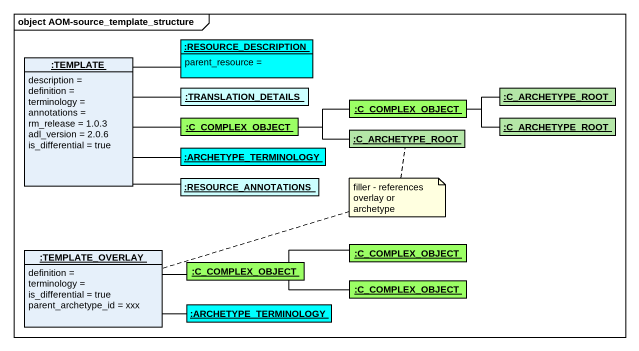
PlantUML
@startuml
mainframe object AOM-source_template_structure
hide circle
hide empty members
object ":RESOURCE_DESCRIPTION" as RESOURCE_DESCRIPTION #00FFFF {
  parent_resource =
}
object ":TEMPLATE" as TEMPLATE {
  description =
  definition =
  terminology =
  annotations =
  rm_release = 1.0.3
  adl_version = 2.0.6
  is_differential = true
}
object ":TRANSLATION_DETAILS" as TRANSLATION_DETAILS #CCFFFF
object ":C_ARCHETYPE_ROOT" as C_ARCHETYPE_ROOT #B4E6A7
object ":C_COMPLEX_OBJECT" as C_COMPLEX_OBJECT #9BFF65
object ":C_ARCHETYPE_ROOT" as C_ARCHETYPE_ROOT_2 #B4E6A7
object ":C_COMPLEX_OBJECT" as C_COMPLEX_OBJECT_2 #9BFF65
object ":C_ARCHETYPE_ROOT" as C_ARCHETYPE_ROOT_3 #B4E6A7
object ":ARCHETYPE_TERMINOLOGY" as ARCHETYPE_TERMINOLOGY #00FFFF
object ":RESOURCE_ANNOTATIONS" as RESOURCE_ANNOTATIONS #CCFFFF
object ":C_COMPLEX_OBJECT" as C_COMPLEX_OBJECT_3 #9BFF65
object ":TEMPLATE_OVERLAY" as TEMPLATE_OVERLAY {
  definition =
  terminology =
  is_differential = true
  parent_archetype_id = xxx
}
object ":C_COMPLEX_OBJECT" as C_COMPLEX_OBJECT_4 #9BFF65
object ":C_COMPLEX_OBJECT" as C_COMPLEX_OBJECT_5 #9BFF65
object ":ARCHETYPE_TERMINOLOGY" as ARCHETYPE_TERMINOLOGY_2 #00FFFF
TEMPLATE -right- RESOURCE_DESCRIPTION
TEMPLATE -right- TRANSLATION_DETAILS
TEMPLATE -right- C_COMPLEX_OBJECT
TEMPLATE -right- ARCHETYPE_TERMINOLOGY
C_COMPLEX_OBJECT -right- C_ARCHETYPE_ROOT_2
C_COMPLEX_OBJECT -right- C_COMPLEX_OBJECT_2
C_COMPLEX_OBJECT_2 -right- C_ARCHETYPE_ROOT
C_COMPLEX_OBJECT_2 -right- C_ARCHETYPE_ROOT_3
RESOURCE_ANNOTATIONS -left- TEMPLATE
TEMPLATE_OVERLAY -right- C_COMPLEX_OBJECT_4
TEMPLATE_OVERLAY -right- ARCHETYPE_TERMINOLOGY_2
C_COMPLEX_OBJECT_4 -right- C_COMPLEX_OBJECT_3
C_COMPLEX_OBJECT_4 -right- C_COMPLEX_OBJECT_5
note as N1
  filler - references overlay or archetype
end note
N1 .. C_ARCHETYPE_ROOT_2
N1 .. TEMPLATE_OVERLAY
@enduml
